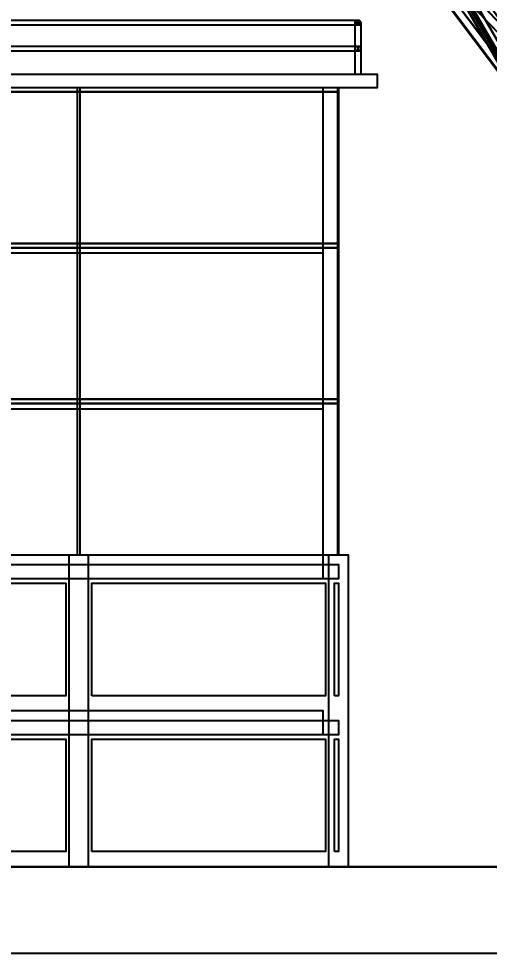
# Model space of a CAD drawing. Header units: millimetres. Extents: x -84906 to 117550, y -3000 to 338000.
# Drawn here: x 16614 to 27486, y -2000 to 19591 of the extents above; entities that cross this region are included whole.
import ezdxf

# ---------------------------------------------------------------- set-up
doc = ezdxf.new("R2010")
doc.units = ezdxf.units.MM
for name, color, linetype, lineweight in [('D-BMK-AXIS', 7, 'Continuous', 13), ('D-STR-BASE', 7, 'Continuous', 25), ('D-STR-DIM', 7, 'Continuous', 13), ('D-STR-STRC', 7, 'Continuous', 25)]:
    doc.layers.add(name, color=color, linetype=linetype, lineweight=lineweight)
doc.styles.add('OpenSansCondensed-Light', font='OpenSansCondensed-Light.ttf')
doc.styles.add('TOWER_UNICODE', font='Arial Unicode.ttf')
doc.dimstyles.new('EZDXF', dxfattribs={"dimtxt": 0.25, "dimasz": 0.175, "dimexe": 0.375, "dimexo": 0.125, "dimgap": 0.1, "dimtad": 1, "dimlfac": 100, "dimzin": 12, "dimdsep": 46, "dimtxsty": 'OpenSansCondensed-Light', "dimblk": 'ARCHTICK', "dimcen": 2.5, "dimazin": 3, "dimtfac": 0.5, "dimtmove": 2, "dimatfit": 3})

# ---------------------------------------------------------------- blocks, each defined once
blk = doc.blocks.new('_ARCHTICK')
at = {"color": 0, "linetype": 'BYBLOCK', "const_width": 0.15}
blk.add_lwpolyline([(-0.5, -0.5), (0.5, 0.5)], dxfattribs=at)

msp = doc.modelspace()

# ---------------------------------------------------------------- linework, layer by layer
at = {"layer": 'D-BMK-AXIS'}
msp.add_line((-60000, 0), (60000, 0), dxfattribs=at)
at = {"layer": 'D-STR-BASE'}
for points in [[(-24450, 19560), (24450, 19560), (24450, 19440), (-24450, 19440)], [(24450, 19440), (-24450, 19440), (-24450, 19560), (24450, 19560)], [(24385, 18300), (24385, 19500), (24515, 19500), (24515, 18300)], [(24385, 18300), (24385, 19500), (24515, 19500), (24515, 18300)], [(-24450, 18960), (24450, 18960), (24450, 18840), (-24450, 18840)], [(24450, 18840), (-24450, 18840), (-24450, 18960), (24450, 18960)], [(-24900, 18000), (24900, 18000), (24900, 18300), (-24900, 18300)], [(-24000, 17900), (-24000, 18000), (24000, 18000), (24000, 17900)], [(-24000, 17900), (-24000, 18000), (24000, 18000), (24000, 17900)], [(17975, 7200), (17975, 18000), (18025, 18000), (18025, 7200)], [(17975, 7200), (17975, 18000), (18025, 18000), (18025, 7200)], [(23650, 17900), (23650, 18000), (24000, 18000), (24000, 17900)], [(23986, 7200), (23986, 18000), (24006, 18000), (24006, 7200)], [(23986, 7200), (23986, 18000), (24006, 18000), (24006, 7200)], [(23986, 7200), (23986, 18000), (24006, 18000), (24006, 7200)], [(23986, 7200), (23986, 18000), (24006, 18000), (24006, 7200)], [(23986, 7200), (23986, 18000), (24006, 18000), (24006, 7200)], [(23986, 7200), (23986, 18000), (24006, 18000), (24006, 7200)], [(23986, 7200), (23986, 18000), (24006, 18000), (24006, 7200)], [(-24000, 14400), (-24000, 17900), (24000, 17900), (24000, 14400)], [(-24000, 14400), (-24000, 17900), (24000, 17900), (24000, 14400)], [(23650, 14400), (23650, 17900), (24000, 17900), (24000, 14400)], [(-24000, 14300), (-24000, 14400), (24000, 14400), (24000, 14300)], [(-24000, 14300), (-24000, 14400), (24000, 14400), (24000, 14300)], [(-24000, 10800), (-24000, 14300), (24000, 14300), (24000, 10800)], [(-24000, 10800), (-24000, 14300), (24000, 14300), (24000, 10800)], [(-23650, 14180), (23650, 14180), (23650, 14400), (-23650, 14400)], [(23650, 14300), (23650, 14400), (24000, 14400), (24000, 14300)], [(23650, 10800), (23650, 14300), (24000, 14300), (24000, 10800)], [(-24000, 10700), (-24000, 10800), (24000, 10800), (24000, 10700)], [(-24000, 10700), (-24000, 10800), (24000, 10800), (24000, 10700)], [(-23650, 10580), (23650, 10580), (23650, 10800), (-23650, 10800)], [(23650, 10700), (23650, 10800), (24000, 10800), (24000, 10700)], [(-24000, 7200), (-24000, 10700), (24000, 10700), (24000, 7200)], [(-24000, 7200), (-24000, 10700), (24000, 10700), (24000, 7200)], [(23650, 7200), (23650, 10700), (24000, 10700), (24000, 7200)], [(-23650, 6980), (23650, 6980), (23650, 7200), (-23650, 7200)], [(17770, 0), (18230, 0), (18230, 7200), (17770, 7200)], [(17770, 0), (18230, 0), (18230, 7200), (17770, 7200)], [(23770, 0), (24230, 0), (24230, 7200), (23770, 7200)], [(23770, 0), (24230, 0), (24230, 7200), (23770, 7200)], [(23770, 0), (24230, 0), (24230, 7200), (23770, 7200)], [(23770, 0), (24230, 0), (24230, 7200), (23770, 7200)], [(23770, 0), (24230, 0), (24230, 7200), (23770, 7200)], [(23770, 0), (24230, 0), (24230, 7200), (23770, 7200)], [(23770, 0), (24230, 0), (24230, 7200), (23770, 7200)], [(23770, 0), (24230, 0), (24230, 7200), (23770, 7200)], [(23770, 0), (24230, 0), (24230, 7200), (23770, 7200)], [(-24000, 6650), (-24000, 6980), (24000, 6980), (24000, 6650)], [(-24000, 6650), (-24000, 6980), (24000, 6980), (24000, 6650)], [(23650, 6650), (23650, 6980), (24000, 6980), (24000, 6650)], [(12300, 3950), (12300, 6550), (17700, 6550), (17700, 3950)], [(12300, 3950), (12300, 6550), (17700, 6550), (17700, 3950)], [(18300, 3950), (18300, 6550), (23700, 6550), (23700, 3950)], [(18300, 3950), (18300, 6550), (23700, 6550), (23700, 3950)], [(23910, 3950), (23910, 6550), (24000, 6550), (24000, 3950)], [(23910, 3950), (23910, 6550), (24000, 6550), (24000, 3950)], [(23910, 3950), (23910, 6550), (24000, 6550), (24000, 3950)], [(23910, 3950), (23910, 6550), (24000, 6550), (24000, 3950)], [(23910, 3950), (23910, 6550), (24000, 6550), (24000, 3950)], [(23910, 3950), (23910, 6550), (24000, 6550), (24000, 3950)], [(23910, 3950), (23910, 6550), (24000, 6550), (24000, 3950)], [(23910, 3950), (23910, 6550), (24000, 6550), (24000, 3950)], [(-23650, 3380), (23650, 3380), (23650, 3600), (-23650, 3600)], [(-24000, 3050), (-24000, 3380), (24000, 3380), (24000, 3050)], [(-24000, 3050), (-24000, 3380), (24000, 3380), (24000, 3050)], [(23650, 3050), (23650, 3380), (24000, 3380), (24000, 3050)], [(12300, 350), (12300, 2950), (17700, 2950), (17700, 350)], [(12300, 350), (12300, 2950), (17700, 2950), (17700, 350)], [(18300, 350), (18300, 2950), (23700, 2950), (23700, 350)], [(18300, 350), (18300, 2950), (23700, 2950), (23700, 350)], [(23910, 350), (23910, 2950), (24000, 2950), (24000, 350)], [(23910, 350), (23910, 2950), (24000, 2950), (24000, 350)], [(23910, 350), (23910, 2950), (24000, 2950), (24000, 350)], [(23910, 350), (23910, 2950), (24000, 2950), (24000, 350)], [(23910, 350), (23910, 2950), (24000, 2950), (24000, 350)], [(23910, 350), (23910, 2950), (24000, 2950), (24000, 350)], [(23910, 350), (23910, 2950), (24000, 2950), (24000, 350)], [(23910, 350), (23910, 2950), (24000, 2950), (24000, 350)], [(-48000, -2000), (48000, -2000), (48000, 0), (-48000, 0)]]:
    msp.add_lwpolyline(points, close=True, dxfattribs=at)
for centre in [(24450, 19500), (24450, 18900)]:
    msp.add_circle(centre, 60, dxfattribs=at)
at = {"layer": 'D-STR-STRC'}
for points in [[(24073.7, 25072), (28555.6, 17322.4)], [(28556.8, 17317.6), (24074.9, 25067.1)], [(24076.1, 25062.2), (28558, 17312.7)], [(28559.2, 17307.9), (24077.2, 25057.4)], [(23968.6, 25014.8), (28450.6, 17265.3)], [(28451.8, 17260.5), (23969.8, 25010)], [(23971, 25005.1), (28453, 17255.6)], [(28454.2, 17250.8), (23972.2, 25000.3)], [(23684.6, 23690.5), (28504.9, 17286.6)], [(28504.9, 17286.6), (23684.6, 23690.5)], [(23689.2, 23709.1), (28510.9, 17304.9)], [(28510.9, 17304.9), (23689.2, 23709.1)]]:
    msp.add_lwpolyline(points, dxfattribs=at)
for points in [[(24021.8, 25041), (23683.5, 23695.4), (28503.8, 17291.5)], [(24022.9, 25036.1), (23684.6, 23690.5), (28504.9, 17286.6)], [(28504.9, 17286.6), (24022.9, 25036.1), (23684.6, 23690.5)], [(28506, 17281.7), (24024, 25031.2), (23685.7, 23685.6)], [(24021.6, 25040.9), (28503.6, 17291.4), (28842, 18327.7)], [(24022.9, 25036.1), (28504.9, 17286.6), (28843.3, 18322.9)], [(28504.9, 17286.6), (28843.3, 18322.9), (24022.9, 25036.1)], [(28506.2, 17281.8), (28844.5, 18318.1), (24024.2, 25031.3)], [(28842, 18327.7), (28503.6, 17291.4), (23683.3, 23695.3)], [(23684.6, 23690.5), (28843.3, 18322.9), (28504.9, 17286.6)], [(28843.3, 18322.9), (28504.9, 17286.6), (23684.6, 23690.5)], [(23685.8, 23685.7), (28844.5, 18318.1), (28506.2, 17281.8)], [(25999.1, 21980.3), (28459.1, 17726.7), (28644.8, 18295.5)], [(26000.3, 21975.5), (28460.4, 17721.9), (28646.1, 18290.7)], [(28460.4, 17721.9), (28646.1, 18290.7), (26000.3, 21975.5)], [(28461.7, 17717.1), (28647.4, 18285.9), (26001.6, 21970.6)], [(28640.1, 18281), (28441.1, 17671.7), (25606.8, 21437.1)], [(25608.1, 21432.3), (28641.3, 18276.2), (28442.4, 17666.9)], [(28641.3, 18276.2), (28442.4, 17666.9), (25608.1, 21432.3)], [(25609.4, 21427.5), (28642.6, 18271.4), (28443.6, 17662.1)]]:
    msp.add_lwpolyline(points, close=True, dxfattribs=at)

# ---------------------------------------------------------------- dimensions: what is measured, and where the dimension line sits
at = {"layer": 'D-STR-DIM'}
for base, p2 in [((116500, 0), (0, 223550)), ((85000, 0), (0, 125000))]:
    msp.add_linear_dim(base=base, p1=(0, 0), p2=p2, angle=90, dimstyle='EZDXF', override={"dimtxt": 4200, "dimasz": 1875, "dimexe": 1050, "dimexo": 900, "dimgap": 1050, "dimtad": 1, "dimdec": 0, "dimlfac": 1, "dimlunit": 2, "dimtxsty": 'TOWER_UNICODE', "dimclrd": 7, "dimclre": 7, "dimclrt": 7}, dxfattribs=at).render()

doc.saveas('drawing.dxf')
